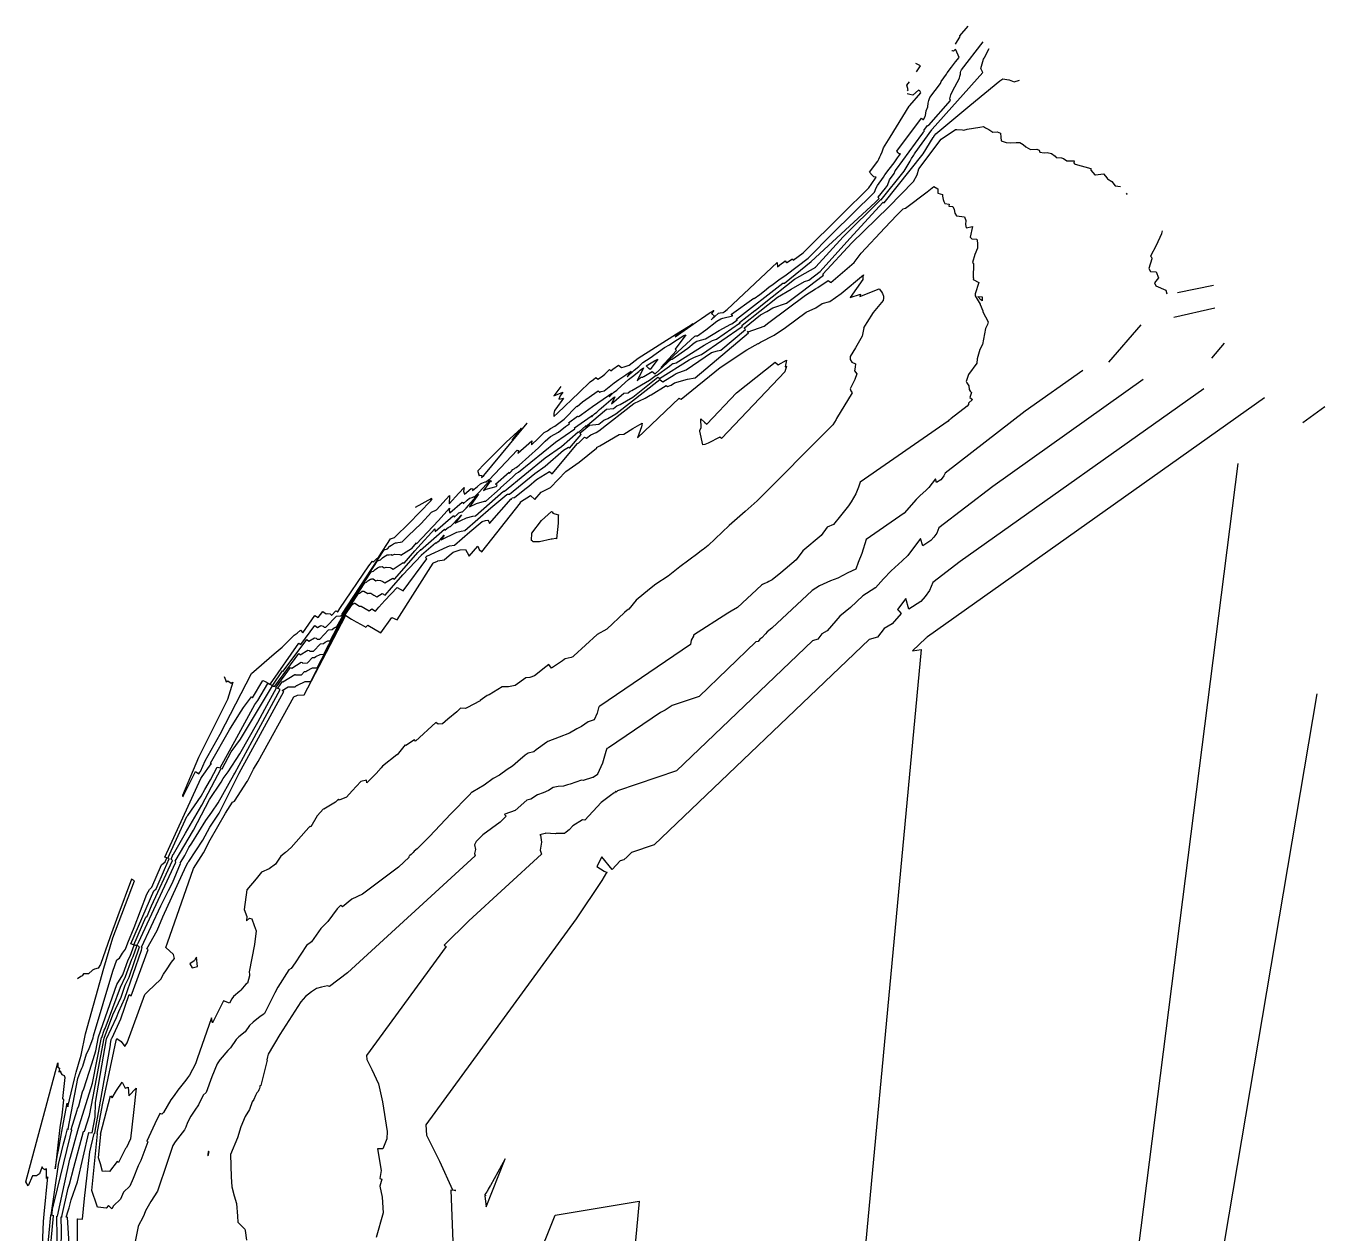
# Model space of a CAD drawing. Header units: inches. Extents: x 794868 to 796248, y 2479457 to 2483318.
# Drawn here: x 794879 to 796248, y 2482046 to 2483318 of the extents above; entities that cross this region are included whole.
import ezdxf

# ---------------------------------------------------------------- set-up
doc = ezdxf.new("R2010")
doc.units = ezdxf.units.IN
doc.header["$MEASUREMENT"] = 0

msp = doc.modelspace()

# ---------------------------------------------------------------- linework, layer by layer
for points in [[(795858.2, 2483298.8), (795863.1, 2483307.1), (795862.9, 2483307.8), (795871.5, 2483318.1)], [(794904.2, 2482026.8), (794907.8, 2482064.4), (794908, 2482064.4), (794905.8, 2482064.9), (794907.1, 2482073.3), (794907.6, 2482075.4), (794907.9, 2482076.8), (794908.3, 2482078.2), (794925.3, 2482147.7), (794926.7, 2482153.5), (794927, 2482154.5), (794927, 2482154.5), (794927.1, 2482155), (794927.1, 2482155), (794926.3, 2482155.4), (794932.5, 2482175.7), (794933.1, 2482176.9), (794934.3, 2482180.1), (794938.2, 2482194.8), (794939.8, 2482198.1), (794948, 2482224.5), (794952.2, 2482238), (794955.2, 2482252.8), (794955.2, 2482252.9), (794974.6, 2482308.2), (794980.7, 2482318.4), (794986.5, 2482334), (794988.4, 2482338), (794992.6, 2482349.5), (794992.1, 2482349.8), (794989.1, 2482351), (795013.3, 2482406.7), (795015.9, 2482408.8), (795024.7, 2482429.4), (795029.7, 2482440.4), (795029.5, 2482440.5), (795029.4, 2482440.7), (795029.4, 2482440.8), (795028.3, 2482441.2), (795048.3, 2482485.2), (795049.2, 2482486.3), (795063.3, 2482506.6), (795067.1, 2482513.5), (795073.2, 2482523.8), (795080.2, 2482537.2), (795082, 2482536.7), (795083.3, 2482536.4), (795101, 2482568.5), (795119.9, 2482603.3), (795123, 2482607.5), (795133.7, 2482625.3), (795137, 2482623.8), (795137.7, 2482623.5), (795138.3, 2482623.6), (795138.8, 2482623.6), (795149.1, 2482638.6), (795149.9, 2482638.2), (795174.5, 2482671.6), (795176.9, 2482669.9), (795182.6, 2482673.4), (795184.5, 2482673), (795185.5, 2482672), (795188.2, 2482672), (795197.5, 2482681.7), (795201.4, 2482682), (795203.5, 2482683.8), (795205, 2482684.5), (795206.1, 2482684.5), (795212.8, 2482697.3), (795212.1, 2482697.7), (795249.3, 2482754.6), (795252.3, 2482755.5), (795254.5, 2482757.7), (795255.9, 2482758.6), (795257.7, 2482759.8), (795259.3, 2482760.8), (795260.3, 2482760.9), (795261.4, 2482761), (795263.6, 2482761.3), (795264.7, 2482760.6), (795267.2, 2482761.4), (795272.6, 2482761.1), (795273.3, 2482760.8), (795273.9, 2482760.4), (795285.1, 2482767.6), (795285.2, 2482767.6), (795290.4, 2482773.4), (795290.3, 2482772.4), (795313.3, 2482797.1), (795325.1, 2482809.9), (795324.6, 2482807.4), (795325.3, 2482805), (795338.3, 2482816.3), (795339.7, 2482816.1), (795339.5, 2482814.6), (795343.8, 2482818.3), (795346.2, 2482820.4), (795347.5, 2482820.8), (795348.8, 2482821.3), (795350.3, 2482821.9), (795351.3, 2482822), (795356.3, 2482826.8), (795367.4, 2482839.3), (795369.3, 2482838.1), (795368.1, 2482838.7), (795361, 2482828.7), (795363.5, 2482829.9), (795374.2, 2482833), (795374.3, 2482833), (795375.2, 2482833.8), (795375.2, 2482833.8), (795375.2, 2482833.9), (795373.5, 2482835.3), (795387.9, 2482848), (795387.8, 2482847.2), (795387.8, 2482846.7), (795390, 2482848.8), (795391.9, 2482850.8), (795393, 2482851.3), (795394, 2482852), (795395.4, 2482852.8), (795396.8, 2482853.9), (795398.5, 2482855.2), (795418.7, 2482873.5), (795426, 2482880.7), (795431.6, 2482885.7), (795440, 2482890), (795447.4, 2482896.1), (795451.4, 2482898.8), (795451.2, 2482899), (795451.3, 2482899.2), (795450.5, 2482900), (795460, 2482906.8), (795460.5, 2482906.5), (795460.9, 2482906.6), (795461.6, 2482906.8), (795464.2, 2482908.8), (795475.6, 2482917), (795492.6, 2482928.8), (795496.1, 2482931.3), (795493.4, 2482927.4), (795498, 2482931.8), (795501.2, 2482934.4), (795506.2, 2482938.9), (795513.6, 2482945.5), (795517.7, 2482948.6), (795524.5, 2482954.2), (795526, 2482955.6), (795529.5, 2482957.8), (795522.8, 2482944.2), (795527.1, 2482947.9), (795528.5, 2482948), (795529.3, 2482948.6), (795529.9, 2482948.8), (795538.5, 2482953.9), (795541.6, 2482951.4), (795558.5, 2482967), (795558.9, 2482967.1), (795559.7, 2482967.1), (795576, 2482978.7), (795583, 2482984.3), (795585.5, 2482985.9), (795587, 2482986.5), (795594.7, 2482988.3), (795609.1, 2482997.3), (795621.4, 2483004), (795622.4, 2483004.3), (795627.8, 2483008.1), (795628.3, 2483007.7), (795628.3, 2483008.1), (795627.5, 2483009.2), (795676.3, 2483047), (795678.1, 2483047), (795706, 2483070), (795773.7, 2483132.2), (795773.8, 2483132.5), (795777.7, 2483136.4), (795777.7, 2483136.3), (795776.5, 2483137.8), (795776.9, 2483137.6), (795784.5, 2483147.1), (795786.4, 2483150.2), (795788.8, 2483156), (795793.6, 2483162.6), (795794.8, 2483165.5), (795795.9, 2483167.2), (795822.8, 2483203.9), (795823, 2483204.3), (795823.7, 2483205.2), (795824.5, 2483206.2), (795825, 2483207), (795825.5, 2483207.6), (795825.3, 2483207.6), (795825.1, 2483207.8), (795824.9, 2483208.1), (795828.9, 2483213.4), (795829.1, 2483213.2), (795829.2, 2483213.1), (795829.4, 2483212.9), (795830, 2483213.7), (795853, 2483239.5), (795852.1, 2483241.3), (795853.4, 2483245.6), (795855.8, 2483250.7), (795857.5, 2483253.9), (795862.3, 2483263.2), (795862.7, 2483265.4), (795863.4, 2483267.3), (795863.6, 2483269.1), (795863.9, 2483270.4), (795864.4, 2483271.8), (795887.3, 2483301.5)], [(794896.3, 2481975.7), (794904.9, 2482065), (794905.3, 2482064.9), (794905.1, 2482065), (794912.9, 2482118.3), (794916.1, 2482131.3), (794918.2, 2482140), (794920.6, 2482148.9), (794922.3, 2482156), (794923.4, 2482155.8), (794923, 2482155.9), (794933.5, 2482209), (794935.9, 2482215.7), (794937.4, 2482219.8), (794938.6, 2482222), (794942.5, 2482235.1), (794945, 2482239.5), (794949.4, 2482252), (794949.9, 2482254), (794970.3, 2482322), (794974.3, 2482334.2), (794977.2, 2482335.8), (794980.5, 2482341.1), (794983.7, 2482345.4), (794986.1, 2482351.9), (794992.7, 2482368.3), (795005.9, 2482403.3), (795008.9, 2482408.1), (795011.2, 2482410.5), (795021.6, 2482434.3), (795025.5, 2482437.4), (795027.2, 2482441.4), (795027.2, 2482441.5), (795025.1, 2482442.3), (795062.8, 2482525.2), (795064.4, 2482527.1), (795073.7, 2482540.5), (795073.9, 2482540.4), (795073.8, 2482540.6), (795073.7, 2482540.7), (795073.1, 2482541.2), (795093.1, 2482576.6), (795094.4, 2482578.1), (795105.4, 2482596.1), (795108.1, 2482599.9), (795116.4, 2482611.3), (795117.5, 2482610.3), (795128.2, 2482628.5), (795129.9, 2482627.7), (795134.8, 2482625.4), (795135.4, 2482625), (795136.2, 2482624.8), (795136.4, 2482624.8), (795166.1, 2482667.7), (795168.3, 2482666.5), (795183, 2482686.4), (795186, 2482684.2), (795189.4, 2482686.3), (795191.8, 2482685.7), (795193, 2482684.5), (795194.6, 2482684.6), (795205.8, 2482696.3), (795210.6, 2482696.6), (795211.9, 2482697.7), (795211.6, 2482698), (795256, 2482766.2), (795259.6, 2482767.3), (795262.2, 2482769.8), (795264, 2482770.9), (795266.1, 2482772.4), (795268, 2482773.5), (795269.2, 2482773.6), (795270.5, 2482773.8), (795273.2, 2482774.2), (795273.3, 2482774.1), (795275.2, 2482774.7), (795281.6, 2482780.9), (795295, 2482793.8), (795306, 2482805.8), (795311.3, 2482808.3), (795325.1, 2482823.4), (795324.5, 2482814.5), (795335, 2482825.9), (795340.5, 2482831.8), (795339.7, 2482828.1), (795340.8, 2482824.6), (795347.7, 2482830.6), (795349.5, 2482830.3), (795349.2, 2482828.5), (795354.5, 2482833), (795357.6, 2482835.6), (795359.1, 2482836.2), (795360.8, 2482836.9), (795362.6, 2482837.6), (795363.8, 2482837.6), (795366.4, 2482840.1), (795367.1, 2482839.7), (795366.7, 2482840), (795396.3, 2482871), (795397.8, 2482870.7), (795397.1, 2482868), (795411.7, 2482880.8), (795411.4, 2482878.4), (795411.4, 2482876.6), (795418.6, 2482883.5), (795424.7, 2482889.7), (795428.2, 2482891.5), (795431.3, 2482893.8), (795435.9, 2482896.3), (795440.3, 2482899.7), (795445.7, 2482903.9), (795445.7, 2482903.9), (795445.7, 2482903.9), (795459.1, 2482917.4), (795459.5, 2482917), (795465.3, 2482922.2), (795481.6, 2482933.8), (795483.4, 2482932.4), (795485, 2482932.8), (795488, 2482933.8), (795498.6, 2482942), (795503.5, 2482945.5), (795510.9, 2482950.6), (795516.4, 2482954.5), (795512.1, 2482948.5), (795519.5, 2482955.4), (795524.4, 2482959.4), (795528.9, 2482963.4), (795536.4, 2482968.6), (795551.6, 2482979.2), (795556.7, 2482982.3), (795562.6, 2482986.1), (795565.3, 2482987.6), (795572.1, 2482991.8), (795574, 2482992.8), (795562.8, 2482977.4), (795564.1, 2482976.3), (795547.6, 2482958.2), (795583.5, 2482991.2), (795584.6, 2482991.5), (795586.5, 2482991.6), (795595.2, 2482997.8), (795606.7, 2483006.9), (795610.8, 2483009.5), (795613.1, 2483010.4), (795623.3, 2483012.8), (795623.1, 2483013.1), (795623.2, 2483013.1), (795621.9, 2483014.8), (795622.3, 2483014.5), (795645.8, 2483031.3), (795646.1, 2483030.8), (795651.9, 2483035), (795656.9, 2483039.1), (795661.7, 2483042.8), (795666.2, 2483046.1), (795672.2, 2483050.5), (795679.7, 2483056), (795702.8, 2483073.5), (795728.7, 2483099.5), (795772.2, 2483142.3), (795772.8, 2483143.1), (795774.6, 2483147.4), (795776.1, 2483150), (795782.5, 2483158.7), (795783.8, 2483161.3), (795788.2, 2483167.2), (795793.7, 2483173.9), (795797.2, 2483179.1), (795800.1, 2483183.3), (795798.8, 2483183.3), (795797.8, 2483184.3), (795796.3, 2483186.1), (795822.5, 2483221), (795824, 2483219.7), (795824.4, 2483219.4), (795826.2, 2483223), (795826.6, 2483223.7), (795827.4, 2483228.6), (795829, 2483232.8), (795829.6, 2483236.8), (795830.2, 2483239.6), (795831.3, 2483242.7), (795842.6, 2483257.4), (795843.2, 2483259.7), (795848.6, 2483267.2), (795849.6, 2483268.9), (795853.9, 2483274.6), (795858.1, 2483280.3), (795862.1, 2483284.9), (795858.5, 2483293.1), (795858, 2483293.3), (795856.1, 2483291.7), (795855.1, 2483291.9), (795854.2, 2483292.1)], [(794912, 2482019), (794911.2, 2482063.8), (794912.1, 2482064), (794912.1, 2482064), (794912.1, 2482064), (794925, 2482124), (794925.7, 2482126.2), (794933.4, 2482154.1), (794933.4, 2482154.1), (794935.2, 2482160.1), (794948.9, 2482204), (794958.4, 2482252.1), (794958.5, 2482252.1), (794961.2, 2482260.1), (794962.1, 2482261.6), (794978.3, 2482305.1), (794983.6, 2482316.4), (794990.4, 2482334.8), (794991.7, 2482337.7), (794995.5, 2482348.6), (794994.6, 2482349), (794993.9, 2482349.4), (794992.4, 2482350), (795005, 2482379), (795006.4, 2482380.1), (795010.9, 2482390.9), (795033.2, 2482438.7), (795032.3, 2482439.6), (795031.7, 2482440.1), (795031.7, 2482440.1), (795031.6, 2482440.1), (795033.9, 2482445.3), (795034, 2482445.4), (795035.6, 2482447.7), (795046.8, 2482467.7), (795064.2, 2482497.2), (795084.5, 2482535.6), (795085.3, 2482535.3), (795095.1, 2482553.4), (795104.8, 2482566.5), (795138.5, 2482622.8), (795139.3, 2482622.4), (795139.5, 2482622.4), (795140, 2482622.4), (795140.9, 2482622.4), (795140.8, 2482622.5), (795166.1, 2482656.9), (795167.8, 2482655.6), (795175.7, 2482660.5), (795177.2, 2482660.2), (795177.9, 2482659.4), (795181.7, 2482659.5), (795189.1, 2482667.1), (795192.2, 2482667.3), (795193.9, 2482668.7), (795196.9, 2482670.2), (795199.3, 2482670.2), (795213.2, 2482697), (795212.7, 2482697.3), (795242.5, 2482743.1), (795244.9, 2482743.8), (795246.7, 2482745.5), (795247.9, 2482746.2), (795249.3, 2482747.2), (795250.5, 2482748), (795251.4, 2482748.1), (795252.2, 2482748.2), (795254, 2482748.4), (795256.1, 2482747.1), (795258.1, 2482747.7), (795262.5, 2482747.5), (795264, 2482746.7), (795265.5, 2482745.8), (795276.3, 2482752.8), (795277.2, 2482752.2), (795288.6, 2482765.2), (795291.5, 2482768.4), (795309.7, 2482788.1), (795309.4, 2482786.7), (795309.8, 2482785.5), (795328.9, 2482802), (795330, 2482801.8), (795329.8, 2482800.7), (795333.1, 2482803.5), (795334.9, 2482805.1), (795335.8, 2482805.4), (795336.9, 2482805.8), (795338, 2482806.3), (795338.7, 2482806.3), (795342.5, 2482810), (795355.5, 2482824.6), (795346.1, 2482811.4), (795353.3, 2482814.8), (795361.9, 2482817.3), (795363.3, 2482817.5), (795378.5, 2482830.9), (795378.6, 2482831.1), (795378.7, 2482831.3), (795391.6, 2482843), (795393.8, 2482845.2), (795395.4, 2482846.7), (795397.9, 2482847.9), (795436.7, 2482879.6), (795457.2, 2482893.7), (795457, 2482894), (795456.6, 2482894.7), (795474.3, 2482906.9), (795475.8, 2482908), (795474.7, 2482906.4), (795476.6, 2482908.2), (795477.9, 2482909.3), (795480.1, 2482911.2), (795483.2, 2482914), (795484.9, 2482915.3), (795487.8, 2482917.7), (795497.4, 2482926.2), (795499.3, 2482927.5), (795495.6, 2482920), (795508.9, 2482931.1), (795513.2, 2482931.5), (795515.4, 2482933.2), (795517.3, 2482934), (795535.9, 2482944.9), (795542.7, 2482950.2), (795543.1, 2482949.9), (795556.7, 2482959.6), (795559.4, 2482961.7), (795560.3, 2482962.3), (795560.9, 2482962.5), (795563.8, 2482963.2), (795593.3, 2482981.7), (795602.3, 2482986.6), (795606.4, 2482988.1), (795630.7, 2483004.8), (795631.4, 2483004.2), (795631.1, 2483004.9), (795630.5, 2483005.7), (795646.6, 2483018.2), (795647.2, 2483018.2), (795656.7, 2483026), (795688.4, 2483051.4), (795711, 2483064), (795711, 2483064), (795711.2, 2483064.3), (795739.7, 2483096), (795779.2, 2483134.8), (795778.7, 2483135.4), (795779.9, 2483134.8), (795804.3, 2483165.3), (795810.6, 2483175.5), (795811.9, 2483178.5), (795814.4, 2483182), (795815.1, 2483183.5), (795815.6, 2483184.5), (795833.4, 2483208.6), (795833.7, 2483209.3), (795833.7, 2483209.3), (795886.9, 2483269.1), (795884.9, 2483273.3), (795887.9, 2483283.2), (795888.4, 2483284.2), (795888.7, 2483284.8), (795893.7, 2483294.3)], [(795817, 2483269.7), (795821.3, 2483276.3), (795816.5, 2483278.5)], [(794915.8, 2482030.3), (794916, 2482048.1), (794915.7, 2482063.3), (794916, 2482063.3), (794916.8, 2482063.4), (794916.6, 2482063.5), (794923, 2482093.5), (794924.5, 2482097.8), (794929.3, 2482115.4), (794939.4, 2482153.1), (794940.4, 2482153.4), (794945.6, 2482170), (794949.6, 2482190.2), (794961, 2482251.5), (794970.1, 2482276.2), (794978.9, 2482294.8), (794983.4, 2482307.2), (794987.4, 2482315.8), (794998.3, 2482347.8), (794995.9, 2482349), (794995.8, 2482349), (794995.7, 2482349.1), (794996.7, 2482351.4), (794996.8, 2482351.5), (794997.2, 2482352.4), (795036.7, 2482437.1), (795036.4, 2482437.4), (795036.3, 2482437.8), (795036, 2482438.1), (795055.1, 2482470.7), (795072.2, 2482503), (795084.4, 2482521.3), (795086.6, 2482525), (795091.9, 2482532), (795104.1, 2482551), (795123, 2482584.4), (795130.5, 2482598.2), (795142.7, 2482620.7), (795141.6, 2482621.4), (795142.5, 2482621.2), (795142.7, 2482621.2), (795142.5, 2482621.5), (795157.6, 2482642.1), (795158.7, 2482641.4), (795168.8, 2482647.6), (795169.9, 2482647.4), (795170.4, 2482646.8), (795175.3, 2482646.9), (795180.7, 2482652.5), (795182.9, 2482652.6), (795184.2, 2482653.7), (795188.9, 2482655.9), (795192.5, 2482656), (795213.6, 2482696.8), (795213.3, 2482697), (795235.8, 2482731.5), (795237.6, 2482732.1), (795238.9, 2482733.4), (795239.8, 2482733.9), (795240.9, 2482734.7), (795241.8, 2482735.2), (795242.5, 2482735.3), (795243.1, 2482735.4), (795244.5, 2482735.6), (795247.5, 2482733.6), (795249, 2482734.1), (795252.3, 2482733.9), (795254.7, 2482732.6), (795257, 2482731.2), (795265.3, 2482736.4), (795267.2, 2482735.3), (795277.2, 2482746.8), (795291.6, 2482763.3), (795294.3, 2482766.2), (795294.2, 2482766), (795294.3, 2482765.9), (795319.6, 2482787.8), (795320.3, 2482787.6), (795320.2, 2482786.9), (795322.3, 2482788.7), (795323.6, 2482789.8), (795324.2, 2482790), (795324.9, 2482790.3), (795325.6, 2482790.6), (795326.2, 2482790.6), (795328.7, 2482793.1), (795337.5, 2482803), (795331.1, 2482794.1), (795343, 2482799.7), (795349.6, 2482801.6), (795352.3, 2482802), (795381.9, 2482828), (795381.9, 2482828.1), (795383, 2482828.1), (795425.9, 2482863.2), (795443.1, 2482875), (795460.7, 2482890.3), (795461.4, 2482890.2), (795461.5, 2482890.5), (795468.7, 2482896.9), (795469.1, 2482897.1), (795468.4, 2482895.7), (795490.6, 2482914.3), (795497.8, 2482914.9), (795501.5, 2482917.9), (795504.7, 2482919.3), (795518.1, 2482927.1), (795544.7, 2482947.9), (795545.6, 2482947.2), (795546.4, 2482946.6), (795577.5, 2482966.2), (795583.1, 2482969.2), (795590.4, 2482971.9), (795633.5, 2483001.5), (795633.6, 2483001.4), (795633.5, 2483001.7), (795633.3, 2483002.7), (795670.6, 2483032.5), (795685.2, 2483040.7), (795699.2, 2483048.8), (795703.6, 2483050.3), (795715.6, 2483059.4), (795746.9, 2483094.1), (795781.9, 2483132.5), (795783, 2483131.9), (795824.1, 2483183.5), (795834.8, 2483200.7), (795835, 2483201), (795835.3, 2483201.4), (795835.3, 2483201.6), (795835.4, 2483201.7), (795837.5, 2483204.5), (795837.5, 2483204.6), (795873.2, 2483234.2), (795904.9, 2483260.3), (795908, 2483262.5), (795914.3, 2483261.5), (795914.9, 2483261.5), (795920.2, 2483259.4), (795925.7, 2483260.9)], [(795442.3, 2482938.3), (795434.9, 2482928.5), (795444.3, 2482932.3), (795441.7, 2482928.3), (795440.3, 2482925), (795445.2, 2482925.8), (795436.9, 2482914.7), (795435.5, 2482912.9), (795435, 2482909.6), (795435.1, 2482906.6), (795438.7, 2482910.1), (795461.5, 2482931.8), (795473.2, 2482943.2), (795476.8, 2482945.6), (795479.3, 2482947.7), (795481.3, 2482945.8), (795484.3, 2482947.6), (795486.5, 2482949.5), (795488.6, 2482951.2), (795493.5, 2482956.1), (795495.1, 2482954.7), (795497.2, 2482956.6), (795503.1, 2482960.8), (795506.3, 2482958.3), (795509.1, 2482959), (795514.3, 2482960.8), (795524, 2482968.2), (795564.3, 2482993.8), (795581.4, 2483004.4), (795562.8, 2482990.7), (795585.4, 2483006.4), (795590.6, 2483009.9), (795595.3, 2483013.1), (795598.6, 2483015.4), (795599.8, 2483016.1), (795601.1, 2483017), (795601.7, 2483017.3), (795603.2, 2483018.2), (795603.6, 2483018.4), (795601.1, 2483015), (795604.4, 2483012.3), (795600.9, 2483008.4), (795608.5, 2483015.4), (795610.3, 2483015.8), (795613.3, 2483016.1), (795614.5, 2483016.9), (795617.6, 2483019.4), (795670.4, 2483068.9), (795670.6, 2483064.2), (795675, 2483067.8), (795676.6, 2483068.9), (795678.6, 2483070.5), (795680.1, 2483068.6), (795680.6, 2483068.8), (795686.3, 2483072.9), (795687.3, 2483071.4), (795697.7, 2483079), (795738.4, 2483119.4), (795767, 2483147.5), (795769.4, 2483151.2), (795774.8, 2483158.9), (795772.3, 2483159), (795770.5, 2483160.8), (795767.7, 2483164.1), (795776.4, 2483175.8), (795777.6, 2483177.8), (795778.4, 2483180.3), (795779.4, 2483182.4), (795780.9, 2483185.5), (795781.5, 2483187.6), (795782.5, 2483189.6), (795789.4, 2483200.9), (795809.4, 2483233.5), (795810.1, 2483234.5), (795821.6, 2483247.7), (795820.7, 2483249.8), (795819.2, 2483250.5), (795813.2, 2483245.2), (795810.2, 2483245.9), (795807.2, 2483246.7)], [(795807.7, 2483249.9), (795808.3, 2483251), (795807, 2483255.6), (795809.9, 2483259.1)], [(794924.4, 2482029.3), (794922.3, 2482062.6), (794922.7, 2482062.7), (794921, 2482063), (794921, 2482063), (794923.3, 2482069.5), (794924.2, 2482072.7), (794926.4, 2482081.2), (794933.1, 2482100.3), (794945, 2482152.1), (794948.5, 2482151.8), (794948.6, 2482151.9), (794951.5, 2482168.1), (794951.9, 2482183.8), (794963.6, 2482250.9), (794974.1, 2482273.2), (794976.5, 2482279.6), (794983, 2482293.8), (795000.3, 2482344.4), (795000.4, 2482344.3), (795001.3, 2482346.9), (795001.2, 2482346.9), (795000.6, 2482347.5), (795020.8, 2482390.9), (795028.8, 2482407.3), (795033.2, 2482415.2), (795041.6, 2482435.5), (795041.2, 2482435.8), (795046.1, 2482444.1), (795050.5, 2482452.3), (795053.6, 2482457), (795068.2, 2482481), (795074.5, 2482489.5), (795081.1, 2482499.5), (795097.8, 2482529.1), (795098.9, 2482530.9), (795117, 2482564.4), (795146.5, 2482618.8), (795143.9, 2482620.5), (795144.3, 2482620.4), (795144.2, 2482620.5), (795149.2, 2482627.3), (795149.5, 2482627.1), (795162, 2482634.7), (795162.6, 2482634.6), (795162.9, 2482634.3), (795168.9, 2482634.4), (795172.3, 2482637.9), (795173.7, 2482638), (795174.5, 2482638.6), (795180.8, 2482641.6), (795185.6, 2482641.7), (795214.1, 2482696.5), (795213.8, 2482696.7), (795229, 2482720), (795230.2, 2482720.4), (795231.1, 2482721.2), (795231.7, 2482721.6), (795232.5, 2482722.1), (795233.1, 2482722.5), (795233.5, 2482722.5), (795234, 2482722.6), (795234.9, 2482722.7), (795238.9, 2482720.1), (795239.9, 2482720.4), (795242.1, 2482720.3), (795245.4, 2482718.5), (795248.6, 2482716.6), (795254.2, 2482720.1), (795257.1, 2482718.4), (795263.9, 2482726.2), (795275.8, 2482739.8), (795295.4, 2482760.5), (795295.5, 2482760.8), (795310.2, 2482773.5), (795310.5, 2482773.4), (795310.5, 2482773), (795311.6, 2482774), (795312.3, 2482774.6), (795312.6, 2482774.7), (795313, 2482774.8), (795313.3, 2482775), (795313.6, 2482775), (795314.9, 2482776.3), (795319.5, 2482781.4), (795316.2, 2482776.8), (795332.8, 2482784.6), (795337.3, 2482785.9), (795341.3, 2482786.5), (795368.4, 2482810.3), (795385.5, 2482824.5), (795386.2, 2482824.6), (795387, 2482824.7), (795388.2, 2482824.7), (795415.1, 2482846.7), (795425.9, 2482854.1), (795445.2, 2482871), (795450.3, 2482874.2), (795451.4, 2482873.2), (795463.6, 2482887.8), (795462.5, 2482889), (795462.6, 2482889.4), (795472.4, 2482897.6), (795482.4, 2482898.4), (795487.7, 2482902.6), (795492, 2482904.5), (795500.3, 2482909.3), (795546.7, 2482945.5), (795547.1, 2482945.3), (795549.8, 2482943.2), (795561.8, 2482950.6), (795563.9, 2482951.8), (795574.5, 2482955.7), (795601.1, 2482974), (795607.4, 2482975.8), (795611.1, 2482976.5), (795636.8, 2482998.2), (795636, 2482999.5), (795635.9, 2483000.1), (795652.7, 2483013.6), (795659.3, 2483017.3), (795665.7, 2483021), (795680.1, 2483026.1), (795695.6, 2483037.8), (795719.2, 2483055.4), (795718.4, 2483056.6), (795749, 2483089.7), (795787.7, 2483127.3), (795814.1, 2483154.1), (795817.8, 2483161.3), (795819.7, 2483167.6), (795843.1, 2483198.9), (795858.3, 2483209.1), (795859.5, 2483208.9), (795865.7, 2483208.8), (795867, 2483208.3), (795870.4, 2483209.3), (795883.9, 2483211.4), (795887.8, 2483212.2), (795889.8, 2483210.9), (795893.3, 2483209), (795897.4, 2483206.3), (795902.2, 2483206.7), (795905.6, 2483205.3), (795905.9, 2483201), (795906.5, 2483197.1), (795911.6, 2483195.4), (795916.5, 2483194.9), (795922.3, 2483195.5), (795925.9, 2483195.4), (795929.7, 2483193.4), (795932.3, 2483190.7), (795937.2, 2483188.1), (795944.1, 2483188.4), (795946.4, 2483187.4), (795947, 2483185.2), (795951.5, 2483184.5), (795955, 2483184.8), (795959.4, 2483183.7), (795963.1, 2483180.8), (795964.2, 2483179.7), (795969.9, 2483179.3), (795971.9, 2483178.6), (795975.4, 2483175.9), (795983.3, 2483175.9), (795982.8, 2483173.9), (795983.7, 2483173), (795984.5, 2483172.4), (796001, 2483168.1), (796001, 2483166.2), (796005.1, 2483161.3), (796005.8, 2483161.2), (796014.3, 2483162.4), (796018.2, 2483157.6), (796018, 2483157.1), (796018.4, 2483157.1), (796023.1, 2483154.1), (796026.5, 2483149.8), (796032, 2483149)], [(794932.8, 2481960), (794933, 2482060.4), (794933, 2482060.8), (794933, 2482061), (794933.4, 2482061), (794938.1, 2482060.8), (794940.4, 2482082.7), (794946, 2482131.7), (794950.5, 2482151.1), (794950.8, 2482151.1), (794951.2, 2482151.5), (794967.8, 2482244.4), (794967.8, 2482245.5), (794968.6, 2482250.1), (794969.3, 2482251.6), (794969.5, 2482252), (794978.6, 2482271.9), (794987.4, 2482297.7), (794989.7, 2482296.1), (795007.4, 2482344.9), (795006.1, 2482345.6), (795016.9, 2482365.1), (795022.9, 2482379.5), (795047.4, 2482433.2), (795049.7, 2482437), (795050.2, 2482437.7), (795065, 2482460.2), (795072.6, 2482473.7), (795082.3, 2482488.6), (795101.6, 2482527.2), (795103.4, 2482530.6), (795150.3, 2482616.9), (795148.7, 2482617.9), (795155.1, 2482621.8), (795155.3, 2482621.8), (795155.4, 2482621.7), (795162.5, 2482621.8), (795163.9, 2482623.3), (795164.5, 2482623.3), (795164.8, 2482623.6), (795172.8, 2482627.3), (795178.8, 2482627.5), (795214.5, 2482696.3), (795214.4, 2482696.4), (795222.3, 2482708.4), (795222.9, 2482708.6), (795223.4, 2482709.1), (795223.7, 2482709.3), (795224.1, 2482709.5), (795224.4, 2482709.7), (795224.6, 2482709.8), (795224.8, 2482709.8), (795225.3, 2482709.9), (795230.3, 2482706.6), (795230.8, 2482706.8), (795232, 2482706.7), (795236.1, 2482704.3), (795240.2, 2482702), (795243.1, 2482703.8), (795247, 2482701.5), (795250.6, 2482705.6), (795256.8, 2482712.7), (795269.9, 2482726.4), (795276.1, 2482722.8), (795301, 2482756.7), (795299.6, 2482758.2), (795299.7, 2482758.2), (795300.8, 2482759.2), (795300.8, 2482759.2), (795300.8, 2482759.2), (795300.9, 2482759.2), (795301, 2482759.3), (795301, 2482759.3), (795301, 2482759.3), (795301, 2482759.3), (795301.1, 2482759.3), (795301.2, 2482759.4), (795301.5, 2482759.8), (795301.3, 2482759.5), (795322.5, 2482769.4), (795325, 2482770.2), (795330.3, 2482771), (795346.5, 2482785.2), (795359.4, 2482795.9), (795362.9, 2482797.1), (795365.4, 2482797.2), (795366.4, 2482795.8), (795367.3, 2482794), (795390.1, 2482819.7), (795390.1, 2482819.6), (795390.2, 2482819.5), (795391.2, 2482820.9), (795391.2, 2482820.9), (795392.9, 2482821.3), (795393.4, 2482821.3), (795404.3, 2482830.2), (795408.7, 2482833.2), (795416.6, 2482840.1), (795430.3, 2482848.8), (795433.2, 2482846.1), (795460, 2482878), (795461.3, 2482878.7), (795467.3, 2482885), (795467.4, 2482884.9), (795469.3, 2482883.7), (795473.8, 2482887.2), (795479.4, 2482889.7), (795482.5, 2482891.5), (795519.4, 2482920.3), (795531.1, 2482926.1), (795536.5, 2482929.2), (795537.7, 2482929.3), (795553.5, 2482939.2), (795554.8, 2482938.2), (795558.5, 2482939.6), (795562.2, 2482942.1), (795575.8, 2482946), (795584, 2482947.3), (795640.1, 2482994.9), (795639.1, 2482996.5), (795639.8, 2482995.9), (795656.5, 2483001.9), (795661.7, 2483005.7), (795700.3, 2483034.5), (795710.8, 2483041.1), (795713.2, 2483042.4), (795724.1, 2483049.9), (795726.6, 2483048), (795726.8, 2483047.9), (795751.5, 2483069), (795759, 2483078.6), (795783.7, 2483105.4), (795796.4, 2483118.6), (795803, 2483125.3), (795805.5, 2483126), (795828.5, 2483143.3), (795835.5, 2483148.9), (795839.6, 2483146.4), (795839.7, 2483141.8), (795844.7, 2483140.7), (795844.6, 2483138.8), (795845.3, 2483135.2), (795846, 2483133.1), (795847, 2483131), (795851.6, 2483130.5), (795851.1, 2483128.1), (795855.3, 2483128), (795857, 2483124.8), (795857.6, 2483121), (795859.2, 2483118.2), (795867.8, 2483116.9), (795869.2, 2483113.1), (795868.9, 2483109), (795869.4, 2483105.4), (795876.2, 2483106.7), (795873.8, 2483095.5), (795875.6, 2483093.7), (795880.7, 2483093.5), (795881.4, 2483089.5), (795881.4, 2483083.9), (795878.6, 2483077.2), (795876, 2483069), (795877.1, 2483067.6), (795876.7, 2483053), (795877.3, 2483052.7), (795876.8, 2483050.9), (795882.7, 2483047.9), (795879.1, 2483035.9), (795878.8, 2483033.8), (795884.4, 2483025), (795884.4, 2483024.8), (795884.4, 2483024.5), (795887.2, 2483017.9), (795887, 2483016.8), (795892.7, 2483006.2), (795891.9, 2483003.5), (795889.9, 2482999.4), (795886.8, 2482982.4), (795883.7, 2482977.2), (795880.9, 2482967.5), (795880.6, 2482962.7), (795872.1, 2482951), (795869.6, 2482943.6), (795870, 2482942.1), (795872.2, 2482938.8), (795872.6, 2482934.9), (795873.8, 2482933.2), (795875.2, 2482931.8), (795873.3, 2482926.6), (795876.3, 2482924.5), (795871.9, 2482920.5), (795871.8, 2482919.2), (795870.5, 2482917.6), (795853.5, 2482904.6)], [(796038.2, 2483142), (796038.9, 2483140.9), (796038.9, 2483140.9), (796039.1, 2483140.9)], [(796076.1, 2483102.2), (796075.3, 2483099.6), (796075.3, 2483099.5), (796075.4, 2483099.4), (796075.2, 2483099.2), (796069.6, 2483086.7), (796063.6, 2483075.6), (796064.8, 2483074.4), (796065.3, 2483072.7), (796061.8, 2483062.7), (796063.7, 2483059.4), (796069.6, 2483058.9), (796072.1, 2483052.6), (796068.1, 2483047.6), (796069.3, 2483044.4), (796079.8, 2483039.6), (796080.8, 2483035.9)], [(795112, 2482522.4), (795118.4, 2482535), (795123.3, 2482542.9), (795160.9, 2482611.2), (795164.7, 2482613), (795172, 2482613.2), (795215, 2482696), (795215, 2482696), (795215.5, 2482696.9), (795215.6, 2482696.9), (795215.6, 2482696.9), (795215.6, 2482696.9), (795215.6, 2482697), (795215.7, 2482697), (795215.7, 2482697), (795215.7, 2482697), (795215.7, 2482697), (795221.7, 2482693.1), (795221.7, 2482693.1), (795221.8, 2482693.1), (795226.8, 2482690.2), (795231.8, 2482687.3), (795232, 2482687.5), (795237, 2482684.6), (795237.3, 2482685), (795237.8, 2482685.6), (795238.9, 2482686.8), (795252.6, 2482678.8), (795264.3, 2482694.8), (795269.8, 2482692.3), (795307.9, 2482752.2), (795308.1, 2482752.4), (795312.3, 2482754.3), (795312.7, 2482754.5), (795319.3, 2482755.5), (795324.6, 2482760.1), (795328.8, 2482763.6), (795336.2, 2482766.1), (795341.8, 2482766.4), (795343.8, 2482763.2), (795345.7, 2482759.4), (795354.9, 2482769.8), (795356.4, 2482766.6), (795359.1, 2482764), (795399.8, 2482815.8), (795399.8, 2482816.7), (795410.4, 2482823.4), (795415, 2482819), (795421.7, 2482826.9), (795431.4, 2482831.7), (795447.5, 2482848.8), (795461.5, 2482858.5), (795480, 2482873.4), (795480.1, 2482873.7), (795480, 2482873.9), (795483.4, 2482875.6), (795503.9, 2482887.5), (795508.8, 2482888.1), (795518.2, 2482893.9), (795528.1, 2482899.5), (795527.3, 2482895.7), (795523.2, 2482884.2), (795567, 2482926), (795568.2, 2482925.2), (795569, 2482925), (795610.3, 2482958.1), (795638.5, 2482977), (795650.4, 2482983.6), (795650.6, 2482983.4), (795652.9, 2482984.8), (795667.3, 2482992.4), (795679.1, 2483000.5), (795701, 2483016.6), (795710.9, 2483021.2), (795717.8, 2483025.8), (795725.9, 2483027.8), (795737.6, 2483036.4), (795761.4, 2483056), (795760.5, 2483054), (795760.5, 2483052.3), (795760.7, 2483051), (795747.2, 2483032), (795758.1, 2483035.6), (795757.6, 2483034.4), (795757.5, 2483033.1), (795777.7, 2483041), (795780.1, 2483038.1), (795781.2, 2483036.1), (795782.3, 2483033.5), (795782.2, 2483031.2), (795782, 2483028.9), (795771.4, 2483016.2), (795764.7, 2483005.6), (795761.3, 2483000), (795761.7, 2482999.9), (795759.9, 2482991.4), (795753, 2482978.8), (795747.4, 2482970), (795747.2, 2482966.8), (795748.9, 2482963.7), (795752.8, 2482962), (795752.4, 2482958.7), (795751.8, 2482954.8), (795754.1, 2482951.6), (795752.2, 2482945.7), (795747.1, 2482935.9), (795748, 2482933.6), (795749.5, 2482931.7), (795733, 2482904.4), (795732.5, 2482903.3), (795729, 2482898), (795711.8, 2482880.6), (795664, 2482832.4), (795649.1, 2482817.8), (795636.5, 2482806.4), (795619.8, 2482791.9), (795597.6, 2482770.8), (795592.2, 2482766.6), (795590.6, 2482765.3), (795586.8, 2482762.2), (795567.7, 2482748.1), (795555.4, 2482738.2), (795542.3, 2482729.9), (795535.8, 2482724.7), (795521.7, 2482712.9), (795514, 2482703.6), (795512.3, 2482702.4), (795509.4, 2482700.2), (795490.9, 2482682.4), (795480.6, 2482676.8), (795456.2, 2482654.4), (795455, 2482653.4), (795453.2, 2482652.5), (795446.8, 2482651.2), (795445.9, 2482650.5), (795444.1, 2482649.1), (795432.6, 2482641.4), (795429.7, 2482645.2), (795426.4, 2482642.9), (795414.6, 2482633.3), (795409.7, 2482631.6), (795405.4, 2482631.1), (795394.1, 2482623.2), (795387.1, 2482621.8), (795380.5, 2482621.9), (795366.7, 2482613.2), (795364.8, 2482612.7), (795357.3, 2482607.2), (795357.3, 2482606.9), (795343.4, 2482599.7), (795341.9, 2482598.9), (795336.5, 2482599.1), (795332.6, 2482595.4), (795323.3, 2482587.5), (795317.8, 2482582.9), (795313, 2482582.3), (795310.6, 2482584.3), (795289.3, 2482564.6), (795288, 2482565.9), (795279, 2482560), (795278.3, 2482560.6), (795270, 2482550.2), (795269.5, 2482550.2), (795254.3, 2482538), (795253, 2482536.3), (795247.7, 2482530.4), (795237.9, 2482520.5), (795237.4, 2482523.5), (795231.5, 2482522.1), (795222.3, 2482512.1), (795216.4, 2482505.4), (795208.6, 2482502.3), (795208.2, 2482503.5), (795205, 2482500.2), (795192.5, 2482492.8), (795192.1, 2482493.2), (795185.7, 2482485.9), (795178.9, 2482474.1), (795178.3, 2482475), (795176.9, 2482473.5), (795174, 2482470.5), (795158.3, 2482452.5), (795152.2, 2482447.2), (795147.2, 2482443.2), (795141.5, 2482434.9), (795134.9, 2482430), (795126.9, 2482426.4), (795121.4, 2482419.4), (795111.4, 2482407.8), (795108.6, 2482387.2), (795111.5, 2482379.6), (795111.2, 2482375.2), (795114.1, 2482378), (795116.7, 2482377.4), (795119.2, 2482370.2), (795121.4, 2482364.6), (795119.5, 2482350.2), (795114, 2482321.3), (795114.1, 2482318.6), (795114.1, 2482317.2), (795112.1, 2482309.6), (795110.5, 2482308.3), (795105.1, 2482302.1), (795104.1, 2482301), (795097.3, 2482295.5), (795095.5, 2482292.9), (795093.1, 2482288.3), (795086.7, 2482290.7), (795075.4, 2482267.8), (795074.3, 2482272.8), (795059.1, 2482229.7), (795057.2, 2482224.6), (795051.2, 2482212.7), (795048.9, 2482209.6), (795047.3, 2482207.2), (795041.5, 2482200.2), (795038.6, 2482196.8), (795034.9, 2482191.1), (795031.4, 2482186.6), (795023.6, 2482173.2), (795021.8, 2482171.4), (795019.9, 2482172.1), (795014.5, 2482161.3), (795006.2, 2482143), (795007, 2482142.4), (794999.9, 2482122.5), (794997, 2482117.1), (794991.6, 2482103.8), (794988.1, 2482095.4), (794981.4, 2482089.3), (794978.2, 2482082), (794970.8, 2482075), (794969.1, 2482071.6), (794965.5, 2482075.2), (794963.3, 2482072.3), (794954.9, 2482073.4), (794954.1, 2482073.3), (794953.4, 2482075.4), (794948.2, 2482090.9), (794954.1, 2482150.7), (794953.8, 2482151), (794953.9, 2482151.2), (794959.3, 2482181.1), (794973.8, 2482249), (794974.2, 2482250), (794974.6, 2482251), (794978.9, 2482248), (794979, 2482247.9), (794979, 2482248), (794983, 2482242.8), (794983.3, 2482243.3), (794985.5, 2482246.6), (795004, 2482297.4), (795007, 2482300.7), (795020.8, 2482313.8), (795023.6, 2482318.8), (795026.8, 2482323.7), (795032.1, 2482331.6), (795035.3, 2482335.3), (795034.3, 2482339.8), (795026.2, 2482346.9), (795027.9, 2482352.1), (795055.3, 2482430.2), (795065.9, 2482446.8), (795072.8, 2482460.5), (795089.1, 2482488.6), (795096.5, 2482500.3), (795098.5, 2482501.2), (795111.7, 2482521.9), (795111.4, 2482522.5), (795112, 2482522.4)], [(796092.3, 2483037.2), (796130.1, 2483044.9)], [(795885.9, 2483032.7), (795886.2, 2483032.7), (795886.5, 2483028.5), (795886, 2483028.7), (795885.1, 2483029.5), (795881.8, 2483033.2), (795885.9, 2483032.7)], [(796088.4, 2483011.4), (796131.5, 2483021)], [(796053.4, 2483003.3), (796019.6, 2482963.7)], [(796141.4, 2482983.9), (796127.9, 2482968.1)], [(795536.5, 2482956.2), (795535, 2482957.3), (795534.3, 2482958), (795532.4, 2482960), (795541.1, 2482965.4), (795544.5, 2482967.2), (795536.5, 2482956.2)], [(795589.7, 2482904.3), (795593.6, 2482900.7), (795596.3, 2482898.7), (795627.4, 2482931.5), (795668.3, 2482963.8), (795668.6, 2482963.6), (795671.3, 2482960.9), (795680, 2482965.9), (795678.9, 2482959.1), (795680.1, 2482959.6), (795678.3, 2482953.7), (795652, 2482926), (795611.7, 2482883.3), (795609.8, 2482884.7), (795597.5, 2482878.6), (795595.9, 2482877.7), (795594, 2482877.1), (795592, 2482876.6), (795588.9, 2482891.1), (795588.7, 2482892.1), (795590.2, 2482894.5), (795589.7, 2482904.3)], [(795992.3, 2482955.1), (795931.8, 2482912.3), (795847.2, 2482847), (795845.9, 2482844), (795844.3, 2482841.8), (795842.7, 2482840), (795838.3, 2482837.2), (795837.2, 2482841), (795830.2, 2482831.8), (795827.1, 2482828.8), (795821.1, 2482823.5), (795816.8, 2482819.2), (795804.2, 2482804.7), (795764.1, 2482777), (795759.7, 2482762.3), (795755.8, 2482752.9), (795753.1, 2482745.9), (795744.9, 2482741.7), (795734.4, 2482736.2), (795726.4, 2482733.4), (795715, 2482728.3), (795707.2, 2482723.2), (795664.6, 2482683.6), (795659.9, 2482679.7), (795658.1, 2482677.7), (795654.3, 2482673.3), (795652, 2482672.1), (795650.2, 2482669.6), (795647.9, 2482669), (795588, 2482611.7), (795559.5, 2482601.9), (795552.4, 2482597.1), (795547.2, 2482594.7), (795492.6, 2482557.5), (795490.9, 2482556.9), (795489.7, 2482553.5), (795486.3, 2482541.2), (795480.9, 2482529.7), (795480.9, 2482529.5), (795476.5, 2482526.1), (795475.8, 2482526.1), (795465.8, 2482523.2), (795464.1, 2482523.3), (795452, 2482519.2), (795449.3, 2482518.5), (795445.3, 2482517.2), (795439.4, 2482516.7), (795434.2, 2482515.6), (795429.4, 2482512.5), (795423.7, 2482510), (795417.9, 2482508), (795410.6, 2482503.2), (795406.4, 2482502.2), (795394.2, 2482491.5), (795383.5, 2482487.7), (795383.4, 2482487.6), (795383.3, 2482487.6), (795382.8, 2482487.1), (795384.9, 2482485.4), (795378.5, 2482479.2), (795360.3, 2482465.8), (795353.2, 2482458.6), (795351.5, 2482455.3), (795352.3, 2482450.3), (795351.5, 2482446), (795352.2, 2482443.7), (795217.5, 2482320.4), (795198.6, 2482306.1), (795196.4, 2482306.5), (795190.1, 2482305.3), (795184.9, 2482303.9), (795179.5, 2482300.2), (795173.2, 2482295.3), (795168.2, 2482289.9), (795146.1, 2482255.4), (795134.1, 2482234.7), (795133.1, 2482231.7), (795132.4, 2482228.8), (795132.7, 2482228.4), (795126.1, 2482201.7), (795125.3, 2482201.4), (795125.1, 2482200), (795124.8, 2482198.5), (795124, 2482197.1), (795123.3, 2482195.3), (795122.1, 2482193.9), (795120.7, 2482191.2), (795118.9, 2482186.9), (795117, 2482184.3), (795114.4, 2482176.5), (795109.6, 2482169.1), (795105.1, 2482158), (795101.7, 2482146.5), (795094.4, 2482128.8), (795095.1, 2482105.5), (795095.8, 2482094.7), (795098.2, 2482085.4), (795100.7, 2482077.4), (795101.6, 2482064), (795102, 2482057.8), (795109.2, 2482050.3), (795109.7, 2482048.8), (795111, 2482038.6)], [(796056.1, 2482945.5), (795897.5, 2482833), (795840.8, 2482789.4), (795838.4, 2482783.5), (795835.3, 2482779.4), (795832.1, 2482775.9), (795823.7, 2482770.4), (795821.5, 2482777.9), (795808.1, 2482760.2), (795802.2, 2482754.4), (795790.6, 2482744), (795782.3, 2482735.7), (795773.9, 2482726.1), (795773.2, 2482726), (795773.2, 2482725.8), (795760.5, 2482717.5), (795747.5, 2482705.4), (795736.3, 2482696.1), (795732, 2482691.2), (795723, 2482680.7), (795717.5, 2482677.7), (795713.1, 2482671.9), (795707.5, 2482670.3), (795564.3, 2482533.4), (795502.1, 2482512), (795501.8, 2482511.7), (795501.5, 2482511.5), (795501.3, 2482511.4), (795500.7, 2482510.8), (795499.9, 2482511.7), (795498.9, 2482509.8), (795498.5, 2482510.1), (795497.2, 2482508.9), (795496.1, 2482508.3), (795490.4, 2482503.9), (795484.9, 2482499.9), (795467.8, 2482481.1), (795465.1, 2482481.6), (795455, 2482475.1), (795451.1, 2482471.2), (795448, 2482468.6), (795446.3, 2482467.2), (795437.4, 2482467.3), (795436.2, 2482467), (795426.4, 2482467.6), (795425.7, 2482467.3), (795420.3, 2482465.9), (795421, 2482465.3), (795422.1, 2482457.9), (795420.6, 2482449.7), (795421.9, 2482445.3), (795345.4, 2482375.2), (795319.3, 2482349.5), (795321.5, 2482348.2), (795237.7, 2482233.4), (795238, 2482229.1), (795243.3, 2482218.5), (795250.2, 2482203.3), (795254.3, 2482184.4), (795259.3, 2482153.3), (795259, 2482145.3), (795254.7, 2482134.9), (795249.3, 2482135), (795253, 2482112.1), (795251.7, 2482103.7), (795253.7, 2482103.1), (795253.8, 2482103), (795253.8, 2482102.9), (795251.7, 2482095.4), (795254, 2482083.8), (795255, 2482067.5), (795247.6, 2482041.5)], [(796120, 2482935.9), (795863.1, 2482753.8), (795834.5, 2482731.8), (795830.9, 2482723.1), (795826.3, 2482717), (795821.6, 2482711.8), (795809.1, 2482703.7), (795805.9, 2482714.7), (795797.2, 2482703.3), (795798.6, 2482701.7), (795801, 2482699), (795791.6, 2482688), (795783, 2482683.3), (795775.9, 2482674.2), (795767.1, 2482671.6), (795540.6, 2482455.1), (795516.9, 2482447), (795512.4, 2482442.5), (795508.6, 2482439.5), (795505, 2482438.3), (795496.3, 2482429.2), (795485.4, 2482442.6), (795480.2, 2482432.4), (795488.1, 2482427.6), (795491.1, 2482426.1), (795490.4, 2482426.2), (795485.6, 2482417.8), (795458.4, 2482377.2), (795299.9, 2482160.1), (795300.9, 2482149.2), (795314.5, 2482121.9), (795328.2, 2482091.6), (795331.5, 2482090.9), (795331.6, 2482090.9), (795331.2, 2482090.9), (795326.3, 2482091.2), (795331.2, 2481965.2)], [(796183.8, 2482926.3), (795828.7, 2482674.6), (795828.1, 2482674.2), (795827.7, 2482673.3), (795826.8, 2482673), (795812.9, 2482659.7), (795822, 2482661.2), (795676.6, 2481106.1), (795685.1, 2480855.8), (795699.7, 2480820.3), (795703.7, 2480792.2), (795705.8, 2480786.1), (795741.3, 2480753)], [(795853.5, 2482904.6), (795853.4, 2482904.4), (795853.3, 2482904.2), (795853.2, 2482904.1), (795852.9, 2482903.9), (795852.8, 2482904.2), (795852.3, 2482903.5), (795852.1, 2482903.3), (795851.7, 2482902.9), (795851.3, 2482902.6), (795850.5, 2482901.6), (795757.6, 2482837.4), (795756, 2482832.1), (795754.7, 2482828.8), (795753.3, 2482825.2), (795748.3, 2482816.6), (795745.5, 2482812.4), (795736.9, 2482801.8), (795729.8, 2482792.8), (795723.1, 2482789.9), (795716.7, 2482781.3), (795697.3, 2482764.9), (795690.3, 2482755.5), (795674.1, 2482741.9), (795665.2, 2482734.6), (795661.5, 2482732.8), (795659.7, 2482731.8), (795658, 2482731), (795656.8, 2482730.5), (795655, 2482729.7), (795653.8, 2482728.9), (795628.6, 2482705.5), (795622, 2482701.6), (795618.4, 2482699.4), (795582, 2482676.3), (795582, 2482675.6), (795582.2, 2482675.2), (795579.8, 2482671), (795578.9, 2482666.3), (795483.4, 2482601.3), (795482.7, 2482601), (795482.1, 2482599.5), (795480.6, 2482594), (795477.4, 2482587.1), (795471.2, 2482584.7), (795464.2, 2482579.8), (795459.3, 2482577.6), (795451.6, 2482572.8), (795440.5, 2482568.6), (795428.7, 2482564.1), (795428.6, 2482564.1), (795427.6, 2482563.3), (795416.4, 2482555.5), (795414, 2482553.3), (795408, 2482552), (795404.6, 2482549.9), (795397.1, 2482543.2), (795391.4, 2482538.3), (795385.7, 2482534.5), (795377.7, 2482528.7), (795371.2, 2482525.3), (795361.7, 2482518), (795349.7, 2482511), (795349.1, 2482510.7), (795348.7, 2482510.6), (795345.7, 2482507.7), (795326.3, 2482488), (795304.1, 2482464.2), (795295.2, 2482455.4), (795290.9, 2482451.2), (795287.8, 2482448.5), (795286.6, 2482447), (795284.6, 2482445.1), (795283.1, 2482444), (795282.5, 2482443.4), (795282.3, 2482443.1), (795282.4, 2482442.7), (795282.3, 2482442.3), (795282.4, 2482442.1), (795271.1, 2482431.8), (795233.2, 2482403.1), (795222.2, 2482397.9), (795212.3, 2482389.8), (795210.4, 2482391.8), (795206.7, 2482387.9), (795196.9, 2482374.3), (795189.5, 2482367.2), (795179.7, 2482352.9), (795174.2, 2482349), (795162.4, 2482330.8), (795158.2, 2482324.9), (795155.7, 2482323.5), (795144.2, 2482305.4), (795141.1, 2482299.3), (795130, 2482277.6), (795128.2, 2482276.2), (795125.5, 2482274.2), (795118.2, 2482268.3), (795114.4, 2482264.9), (795109.8, 2482258.3), (795103, 2482252.9), (795100.2, 2482250.2), (795094.3, 2482241.5), (795092.4, 2482239.7), (795091.4, 2482238.5), (795083.5, 2482229.1), (795083, 2482228.7), (795080.1, 2482224.4), (795074.4, 2482210.9), (795068.5, 2482194.1), (795065.4, 2482191.3), (795060.5, 2482181.2), (795056.7, 2482175.5), (795052.6, 2482169.4), (795049, 2482162.7), (795047.1, 2482157.6), (795045.7, 2482154.8), (795035.8, 2482142.3), (795033.4, 2482138.4), (795027.6, 2482120.4), (795017.2, 2482090.3), (795010.4, 2482079.5), (795004.6, 2482069.4), (795003.2, 2482065.8), (795002.1, 2482063.1), (794996.8, 2482053.5), (794996.8, 2482053), (794996.8, 2482053), (794984.7, 2481990.8)], [(796247.6, 2482916.7), (796224.3, 2482900.1)], [(795384.8, 2482879.4), (795361.4, 2482856.3), (795355, 2482849.3), (795354.9, 2482848.8), (795356.3, 2482844.2), (795357.1, 2482844.9), (795359.2, 2482844.5), (795358.9, 2482842.3), (795361.2, 2482844.3), (795406.8, 2482899.6), (795391, 2482881.7), (795400.9, 2482894.3), (795384.8, 2482879.4)], [(796155.6, 2482857.1), (795901.8, 2480855.9), (795934.6, 2480809.1), (796239.2, 2482614.4)], [(795087.6, 2482632.5), (795089, 2482629.2), (795089.7, 2482626.9), (795091.3, 2482627.9), (795095.1, 2482625.5), (795096.7, 2482626.5), (795091.1, 2482608.4), (795060.6, 2482547.3), (795043.7, 2482507.1), (795043.9, 2482505.7), (795054.9, 2482527.7), (795057.3, 2482532.6), (795061, 2482530.2), (795062, 2482531.9), (795062.5, 2482532.4), (795067.6, 2482543.8), (795083.5, 2482571.8), (795116.4, 2482635.7), (795140.3, 2482656.4), (795148.7, 2482663.5), (795158.8, 2482673.9), (795161.3, 2482676.2), (795162.5, 2482676.8), (795164.4, 2482678.4), (795168, 2482681.6), (795170.6, 2482678.8), (795183, 2482696.8), (795186.7, 2482694.8), (795191.4, 2482701.1), (795195.2, 2482698.5), (795196.3, 2482699.1), (795199.1, 2482698.5), (795200.5, 2482697.1), (795201, 2482697.1), (795205.4, 2482701.7), (795206.5, 2482701.1), (795206.9, 2482700.8), (795207.2, 2482700.7), (795209.6, 2482704.2), (795240.1, 2482749.1), (795243.9, 2482754.2), (795244.9, 2482753.4), (795246.6, 2482755.2), (795248.2, 2482756.5), (795249.4, 2482757.8), (795250.4, 2482758.7), (795262.7, 2482777.7), (795266.9, 2482779), (795267.8, 2482779.8), (795282.3, 2482793.9), (795305.3, 2482817.7), (795306.8, 2482819.7), (795306, 2482820.2), (795288.8, 2482810.6)], [(795411.5, 2482776.1), (795411.7, 2482783.7), (795422.1, 2482797.1), (795432.6, 2482806.5), (795434, 2482805.9), (795433.4, 2482804.6), (795439.8, 2482803.1), (795439.5, 2482801.5), (795439.7, 2482794.3), (795437.9, 2482777.6), (795437.1, 2482777.9), (795433.2, 2482777.5), (795433, 2482777.5), (795432.7, 2482777.5), (795432.5, 2482777.5), (795432.1, 2482777.5), (795420, 2482774.7), (795413.1, 2482774.7), (795412.4, 2482775.1), (795411.5, 2482776.1)], [(794894.6, 2482000.3), (794896.8, 2482049.6), (794897.1, 2482058.5), (794897.9, 2482065.9), (794901.6, 2482105.3), (794900.5, 2482103.5), (794900.3, 2482114), (794898.6, 2482112.8), (794896.3, 2482114.1), (794895.6, 2482116.1), (794894.5, 2482112.4), (794893, 2482108.5), (794889.9, 2482106.5), (794887, 2482106.6), (794885.7, 2482106.5), (794880.9, 2482095.8), (794878.7, 2482100.1), (794912.4, 2482225.4), (794912.3, 2482221.1), (794913.9, 2482219.9), (794913.5, 2482215.8), (794914.7, 2482217.6), (794915.4, 2482215.1), (794916.5, 2482213.3), (794919, 2482212.3), (794919.5, 2482210), (794917.2, 2482187.9), (794918.4, 2482186.5), (794916.6, 2482170.4), (794914.3, 2482157.3), (794909.4, 2482114), (794911.9, 2482128.5), (794912.9, 2482133.4), (794917.2, 2482156.9), (794922.1, 2482183), (794922.7, 2482179.2), (794929.9, 2482208.5), (794931.7, 2482215.8), (794935.8, 2482230.1), (794936.7, 2482233.5), (794941.4, 2482256), (794960.9, 2482325.4), (794970.4, 2482357.2), (794992.9, 2482417.4), (794990, 2482419), (794975.6, 2482380.5), (794967.4, 2482358.3), (794957.4, 2482329.2), (794954.7, 2482325.4), (794950.9, 2482324.1), (794948.8, 2482323.2), (794944.5, 2482319.2), (794942.4, 2482319.2), (794939.4, 2482319.2), (794938, 2482317.1), (794936.4, 2482316.6), (794933, 2482314.2)], [(795057, 2482334.9), (795056.2, 2482333.3), (795055.9, 2482333.1), (795051.5, 2482329.9), (795053.7, 2482325.5), (795059.6, 2482327.2), (795058.4, 2482337), (795057, 2482334.9)], [(794962.6, 2482111.5), (794959.5, 2482111.1), (794957.3, 2482119), (794955.1, 2482125.4), (794957.6, 2482150.3), (794957.3, 2482150.5), (794967.9, 2482190.7), (794969.5, 2482188.6), (794974.1, 2482196.2), (794980.2, 2482205.1), (794983.4, 2482198.8), (794986.4, 2482199.9), (794987.2, 2482190.7), (794994.8, 2482198.7), (794992, 2482173.3), (794988.9, 2482145.5), (794984.8, 2482136.2), (794983.7, 2482135.1), (794976.2, 2482120.4), (794974.9, 2482121.6), (794966.7, 2482110.9), (794962.6, 2482111.5)], [(795070.6, 2482127.7), (795071.9, 2482131.9), (795071.1, 2482132), (795070.8, 2482132), (795070.3, 2482128.3), (795070.6, 2482127.7)], [(795383.7, 2482124.2), (795368.3, 2482096.4), (795367.9, 2482096), (795365.8, 2482092.3), (795365.3, 2482091.5), (795364.6, 2482090.2), (795364.2, 2482089.7), (795362.2, 2482086.9), (795362.3, 2482086.1), (795362.6, 2482086), (795362.8, 2482086), (795363, 2482085.3), (795362.2, 2482085.3), (795363.5, 2482073.7), (795383.7, 2482124.2)], [(795355, 2481861.8), (795436.2, 2482065), (795525, 2482079.6), (795471.1, 2481503.1)]]:
    msp.add_lwpolyline(points)

doc.saveas('drawing.dxf')
